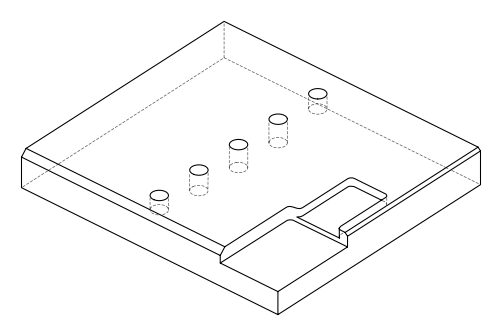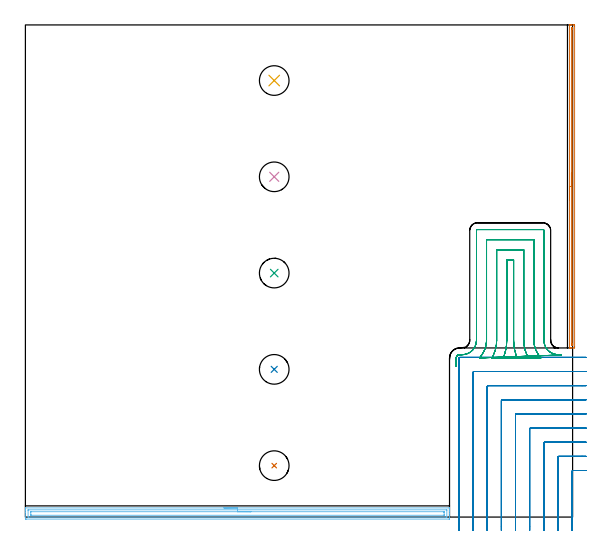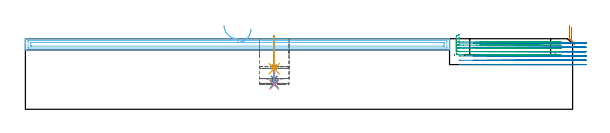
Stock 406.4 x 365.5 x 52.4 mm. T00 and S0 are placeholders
(PLAN: 9 operations, 3 tool changes, 38.7 min)
(1 INDEXABLE_INSERT_DRILL_BLIND_HOLE_FROM_SOLID | STEP1POCKET | NXT0302_015 | 0.09 min | 7874 mm3)
(2 INDEXABLE_INSERT_DRILL_BLIND_HOLE_FROM_SOLID_1 | STEP1POCKET_1 | NXT0302_015 | 0.13 min | 11292 mm3)
(3 INDEXABLE_INSERT_DRILL_BLIND_HOLE_FROM_SOLID_2 | STEP1POCKET_2 | NXT0302_015 | 0.14 min | 12619 mm3)
(4 INDEXABLE_INSERT_DRILL_BLIND_HOLE_FROM_SOLID_3 | STEP1POCKET_3 | NXT0302_015 | 0.15 min | 12886 mm3)
(5 INDEXABLE_INSERT_DRILL_BLIND_HOLE_FROM_SOLID_4 | STEP1POCKET_4 | NXT0302_015 | 0.1 min | 8368 mm3)
(6 AREA_MILL | FG_CHAMFER_SURFACE | UGT0205_001 | 7.79 min | 11021 mm3)
(7 AREA_MILL_1 | FG_CHAMFER_SURFACE_1 | UGT0205_001 | 3.99 min | 1748 mm3)
(8 MILL_CORNER_NOTCH_RECTANGULAR | CORNER_NOTCH_RECTANGULAR | UGT0201_132 | Follow Part, ap 3.5, ae 75% | 16.41 min | 220012 mm3)
(9 MILL_OPEN_POCKET | POCKET_OPEN | NXT0201_013 | Follow Part, ap 2.5, ae 75% | 9.91 min | 66449 mm3)
(TOOL NXT0302_015 | Index. Insert Drill 22mm [880-D2200L25-03] | D22 PA176 FL66 Z2)
(TOOL UGT0205_001 | Chamfer Mill 20 x 3 x 45 deg. | D20 FL50 Z2)
(TOOL UGT0201_132 | Carbide End Mill 14.0 | D14 FL30 Z4)
(TOOL NXT0201_013 | ENDMILL 10mm | D10 FL30 Z4)
(OP 1 INDEXABLE_INSERT_DRILL_BLIND_HOLE_FROM_SOLID)
G17 G21 G94 G90
T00 M6
G54
G17 G0 G90 X184.8 Y38.2 S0 M3
G43 Z62.4 H1
G94 G81 G98 Z31.4 F250. R54.4
G80
M5
M2
(OP 2 INDEXABLE_INSERT_DRILL_BLIND_HOLE_FROM_SOLID_1)
G17 G21 G94 G90
T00 M6
G54
G17 G0 G90 X184.8 Y109.7 S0 M3
G43 Z62.4 H1
G94 G81 G98 Z22.4 F250. R54.4
G80
M5
M2
(OP 3 INDEXABLE_INSERT_DRILL_BLIND_HOLE_FROM_SOLID_2)
G17 G21 G94 G90
T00 M6
G54
G17 G0 G90 X184.8 Y181.2 S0 M3
G43 Z62.4 H1
G94 G81 G98 Z18.9 F250. R54.4
G80
M5
M2
(OP 4 INDEXABLE_INSERT_DRILL_BLIND_HOLE_FROM_SOLID_3)
G17 G21 G94 G90
T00 M6
G54
G17 G0 G90 X184.8 Y252.7 S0 M3
G43 Z62.4 H1
G94 G81 G98 Z18.2 F250. R54.4
G80
M5
M2
(OP 5 INDEXABLE_INSERT_DRILL_BLIND_HOLE_FROM_SOLID_4)
G17 G21 G94 G90
T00 M6
G54
G17 G0 G90 X184.8 Y324.2 S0 M3
G43 Z62.4 H1
G94 G81 G98 Z30.1 F250. R54.4
G80
M5
M2
(OP 6 AREA_MILL)
G17 G21 G94 G90
T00 M6
G54
G17 G0 G90 X147.5 Y6.8 S1061 M3
G43 Z62.4 H0
G94 G1 X147.538 Z61.528 F250.
X147.652 Z60.663
X147.841 Z59.812
X148.103 Z58.98
X148.437 Z58.174
X148.84 Z57.4
X149.308 Z56.664
X149.84 Z55.972
X150.429 Z55.329
X151.072 Z54.739
X151.764 Z54.208
X152.5 Z53.74
X153.274 Z53.337
X154.08 Z53.003
X154.912 Z52.741
X155.764 Z52.552
X156.628 Z52.438
X157.5 Z52.4
X314.822
X314.99 Y6.797 Z52.388
X314.993 Y6.746 Z52.338
X315. Y6.332 Z51.932
Y6.035 Z51.634
Y5.323 Z50.918
Y4.076 Z49.673
Y2.652 Z48.248
Y-0.914 Z44.683
X314.998 Y-1.184 Z44.413
X314.99 Y-1.492 Z44.106
X314.682 Y-1.499 Z44.099
X0.625 Y-1.5 Z44.1
X0.316 Y-1.497 Z44.102
X0.01 Y-1.492 Z44.106
X0. Y-1.182 Z44.415
Y3.541 Z49.136
Y4.968 Z50.564
Y5.323 Z50.918
Y6.035 Z51.634
Y6.332 Z51.932
X0.007 Y6.746 Z52.338
X0.01 Y6.797 Z52.388
X0.178 Y6.8 Z52.4
X157.5
Y5.386 Z50.986
X312.65 Y5.385 Z50.985
X312.775 Y5.382 Z50.982
X312.99 Y5.375 Z50.975
X312.993 Y5.323 Z50.923
X312.999 Y4.912 Z50.512
X313. Y0.457 Z46.057
X312.993 Y-0.023 Z45.577
X312.991 Y-0.068 Z45.532
X312.838 Y-0.079 Z45.521
X312.713 Y-0.085 Z45.515
X312.65 Y-0.086 Z45.514
X312.587
X2.35 Y-0.085 Z45.515
X2.225 Y-0.082 Z45.518
X2.01 Y-0.075 Z45.525
X2.007 Y-0.023 Z45.577
X2.001 Y0.388 Z45.988
Y4.843 Z50.443
X2.007 Y5.323 Z50.923
X2.01 Y5.368 Z50.968
X2.163 Y5.379 Z50.979
X2.288 Y5.384 Z50.984
X2.35 Y5.386 Z50.986
X2.413
X157.5
Y3.971 Z49.571
X310.368
X310.799 Y3.969 Z49.569
X310.943 Y3.967 Z49.567
X310.986 Y3.965 Z49.565
X310.991 Y3.874 Z49.474
X310.996 Y3.741 Z49.341
X310.999 Y3.541 Z49.141
X311. Y3.341 Z48.941
X310.999 Y1.56 Z47.16
X310.993 Y1.359 Z46.959
X310.99 Y1.336 Z46.936
X310.985 Y1.334 Z46.934
X310.961 Y1.331 Z46.931
X310.907 Y1.329 Z46.929
X4.632
X4.201 Y1.331 Z46.931
X4.057 Y1.333 Z46.933
X4.014 Y1.335 Z46.935
X4.009 Y1.426 Z47.026
X4.004 Y1.559 Z47.159
X4.001 Y1.759 Z47.359
X4. Y1.959 Z47.559
X4.001 Y3.74 Z49.34
X4.007 Y3.941 Z49.541
X4.01 Y3.964 Z49.564
X4.015 Y3.966 Z49.566
X4.039 Y3.969 Z49.569
X4.093 Y3.971 Z49.571
X157.5
X158.372 Z49.61
X159.236 Z49.723
X160.088 Z49.912
X160.92 Z50.175
X161.726 Z50.508
X162.5 Z50.911
X163.236 Z51.38
X163.928 Z51.911
X164.571 Z52.5
X165.16 Z53.144
X165.692 Z53.836
X166.16 Z54.571
X166.563 Z55.345
X166.897 Z56.151
X167.159 Z56.983
X167.348 Z57.835
X167.462 Z58.7
X167.5 Z59.571
G0 Z62.4
M5
M2
(OP 7 AREA_MILL_1)
G17 G21 G94 G90
T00 M6
G54
G17 G0 G90 X404.1 Y235.55 S1061 M3
G43 Z62.4 H0
G94 G1 Y235.588 Z61.528 F250.
Y235.702 Z60.663
Y235.891 Z59.812
Y236.153 Z58.98
Y236.487 Z58.174
Y236.89 Z57.4
Y237.358 Z56.664
Y237.89 Z55.972
Y238.479 Z55.329
Y239.122 Z54.739
Y239.814 Z54.208
Y240.55 Z53.74
Y241.324 Z53.337
Y242.13 Z53.003
Y242.962 Z52.741
Y243.813 Z52.552
Y244.678 Z52.438
Y245.55 Z52.4
Y365.322
X404.103 Y365.49 Z52.388
X404.146 Y365.493 Z52.345
X404.55 Y365.5 Z51.95
X404.848 Z51.652
X405.555 Z50.94
X406.799 Z49.698
X407.334 Y365.497 Z49.16
X407.891 Y365.492 Z48.605
X407.893 Y365.437 Z48.603
X407.899 Y364.875 Z48.601
X407.9 Y364.307 Z48.6
Y126.55
X407.899 Y126.225 Z48.601
X407.893 Y125.663 Z48.603
X407.891 Y125.608 Z48.605
X407.334 Y125.6 Z49.16
X405.909 Z50.588
X405.555 Z50.94
X404.848 Z51.652
X404.55 Z51.95
X404.146 Y125.607 Z52.345
X404.103 Y125.61 Z52.388
X404.1 Y125.778 Z52.4
Y245.55
X405.514 Z50.986
Y362.235
X405.517 Y363.088 Z50.983
X405.519 Y363.124 Z50.981
X405.555 Y363.49 Z50.945
X406.04 Y363.495 Z50.46
X406.445 Y363.49 Z50.055
X406.481 Y363.088 Z50.019
X406.483 Y363.049 Z50.017
X406.486 Y362.194 Z50.014
Y128.865
X406.483 Y128.012 Z50.017
X406.481 Y127.976 Z50.019
X406.445 Y127.61 Z50.055
X405.96 Y127.605 Z50.54
X405.555 Y127.61 Z50.945
X405.519 Y128.012 Z50.981
X405.517 Y128.051 Z50.983
X405.514 Y128.906 Z50.986
Y245.55
Y246.422 Z51.024
Y247.286 Z51.138
Y248.138 Z51.326
Y248.97 Z51.589
Y249.776 Z51.923
Y250.55 Z52.325
Y251.286 Z52.794
Y251.978 Z53.325
Y252.621 Z53.915
Y253.21 Z54.558
Y253.741 Z55.25
Y254.21 Z55.986
Y254.613 Z56.76
Y254.947 Z57.566
Y255.209 Z58.398
Y255.398 Z59.249
Y255.512 Z60.114
Y255.55 Z60.986
G0 Z62.4
M5
M2
(OP 8 MILL_CORNER_NOTCH_RECTANGULAR)
G17 G21 G94 G90
T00 M6
G54
G17 G0 G90 X416.4 Y34.6 S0 M3
G43 Z62.4 H0
Z49.2
G94 G1 X413.4 F250.
X406.694 F500.
G3 X406. Y33.906 R0.7
G1 Y-7.
Y-10. F250.
G0 Z62.4
X416.4 Y45.1
Z49.2
G1 X413.4
X396.194 F500.
G3 X395.5 Y44.406 R0.7
G1 Y-7.
Y-10. F250.
G0 Z62.4
X416.4 Y55.6
Z49.2
G1 X413.4
X385.694 F500.
G3 X385. Y54.906 R0.7
G1 Y-7.
Y-10. F250.
G0 Z62.4
X416.4 Y66.1
Z49.2
G1 X413.4
X375.195 F500.
G3 X374.5 Y65.405 R0.7
G1 Y-7.
Y-10. F250.
G0 Z62.4
X416.4 Y76.6
Z49.2
G1 X413.4
X364.695 F500.
G3 X364. Y75.905 R0.7
G1 Y-7.
Y-10. F250.
G0 Z62.4
X416.4 Y87.1
Z49.2
G1 X413.4
X354.195 F500.
G3 X353.5 Y86.405 R0.7
G1 Y-7.
Y-10. F250.
G0 Z62.4
X416.4 Y97.6
Z49.2
G1 X413.4
X343.696 F500.
G3 X343. Y96.904 R0.7
G1 Y-7.
Y-10. F250.
G0 Z62.4
X416.4 Y108.1
Z49.2
G1 X413.4
X333.196 F500.
G3 X332.5 Y107.404 R0.7
G1 Y-7.
Y-10. F250.
G0 Z62.4
X416.4 Y118.6
Z49.2
G1 X413.4
X322.696 F500.
G3 X322. Y117.904 R0.7
G1 Y-7.
Y-10. F250.
G0 Z62.4
X416.4 Y34.6
Z46.
G1 X413.4
X406.694 F500.
G3 X406. Y33.906 R0.7
G1 Y-7.
Y-10. F250.
G0 Z62.4
X416.4 Y45.1
Z46.
G1 X413.4
X396.194 F500.
G3 X395.5 Y44.406 R0.7
G1 Y-7.
Y-10. F250.
G0 Z62.4
X416.4 Y55.6
Z46.
G1 X413.4
X385.694 F500.
G3 X385. Y54.906 R0.7
G1 Y-7.
Y-10. F250.
G0 Z62.4
X416.4 Y66.1
Z46.
G1 X413.4
X375.195 F500.
G3 X374.5 Y65.405 R0.7
G1 Y-7.
Y-10. F250.
G0 Z62.4
X416.4 Y76.6
Z46.
G1 X413.4
X364.695 F500.
G3 X364. Y75.905 R0.7
G1 Y-7.
Y-10. F250.
G0 Z62.4
X416.4 Y87.1
Z46.
G1 X413.4
X354.195 F500.
G3 X353.5 Y86.405 R0.7
G1 Y-7.
Y-10. F250.
G0 Z62.4
X416.4 Y97.6
Z46.
G1 X413.4
X343.696 F500.
G3 X343. Y96.904 R0.7
G1 Y-7.
Y-10. F250.
G0 Z62.4
X416.4 Y108.1
Z46.
G1 X413.4
X333.196 F500.
G3 X332.5 Y107.404 R0.7
G1 Y-7.
Y-10. F250.
G0 Z62.4
X416.4 Y118.6
Z46.
G1 X413.4
X322.696 F500.
G3 X322. Y117.904 R0.7
G1 Y-7.
Y-10. F250.
G0 Z62.4
X416.4 Y34.6
Z42.8
G1 X413.4
X406.694 F500.
G3 X406. Y33.906 R0.7
G1 Y-7.
Y-10. F250.
G0 Z62.4
X416.4 Y45.1
Z42.8
G1 X413.4
X396.194 F500.
G3 X395.5 Y44.406 R0.7
G1 Y-7.
Y-10. F250.
G0 Z62.4
X416.4 Y55.6
Z42.8
G1 X413.4
X385.694 F500.
G3 X385. Y54.906 R0.7
G1 Y-7.
Y-10. F250.
G0 Z62.4
X416.4 Y66.1
Z42.8
G1 X413.4
X375.195 F500.
G3 X374.5 Y65.405 R0.7
G1 Y-7.
Y-10. F250.
G0 Z62.4
X416.4 Y76.6
Z42.8
G1 X413.4
X364.695 F500.
G3 X364. Y75.905 R0.7
G1 Y-7.
Y-10. F250.
G0 Z62.4
X416.4 Y87.1
Z42.8
G1 X413.4
X354.195 F500.
G3 X353.5 Y86.405 R0.7
G1 Y-7.
Y-10. F250.
G0 Z62.4
X416.4 Y97.6
Z42.8
G1 X413.4
X343.696 F500.
G3 X343. Y96.904 R0.7
G1 Y-7.
Y-10. F250.
G0 Z62.4
X416.4 Y108.1
Z42.8
G1 X413.4
X333.196 F500.
G3 X332.5 Y107.404 R0.7
G1 Y-7.
Y-10. F250.
G0 Z62.4
X416.4 Y118.6
Z42.8
G1 X413.4
X322.696 F500.
G3 X322. Y117.904 R0.7
G1 Y-7.
Y-10. F250.
G0 Z62.4
X416.4 Y34.6
Z39.6
G1 X413.4
X406.694 F500.
G3 X406. Y33.906 R0.7
G1 Y-7.
Y-10. F250.
G0 Z62.4
X416.4 Y45.1
Z39.6
G1 X413.4
X396.194 F500.
G3 X395.5 Y44.406 R0.7
G1 Y-7.
Y-10. F250.
G0 Z62.4
X416.4 Y55.6
Z39.6
G1 X413.4
X385.694 F500.
G3 X385. Y54.906 R0.7
G1 Y-7.
Y-10. F250.
G0 Z62.4
X416.4 Y66.1
Z39.6
G1 X413.4
X375.195 F500.
G3 X374.5 Y65.405 R0.7
G1 Y-7.
Y-10. F250.
G0 Z62.4
X416.4 Y76.6
Z39.6
G1 X413.4
X364.695 F500.
G3 X364. Y75.905 R0.7
G1 Y-7.
Y-10. F250.
G0 Z62.4
X416.4 Y87.1
Z39.6
G1 X413.4
X354.195 F500.
G3 X353.5 Y86.405 R0.7
G1 Y-7.
Y-10. F250.
G0 Z62.4
X416.4 Y97.6
Z39.6
G1 X413.4
X343.696 F500.
G3 X343. Y96.904 R0.7
G1 Y-7.
Y-10. F250.
G0 Z62.4
X416.4 Y108.1
Z39.6
G1 X413.4
X333.196 F500.
G3 X332.5 Y107.404 R0.7
G1 Y-7.
Y-10. F250.
G0 Z62.4
X416.4 Y118.6
Z39.6
G1 X413.4
X322.696 F500.
G3 X322. Y117.904 R0.7
G1 Y-7.
Y-10. F250.
G0 Z62.4
X416.4 Y34.6
Z36.4
G1 X413.4
X406.694 F500.
G3 X406. Y33.906 R0.7
G1 Y-7.
Y-10. F250.
G0 Z62.4
X416.4 Y45.1
Z36.4
G1 X413.4
X396.194 F500.
G3 X395.5 Y44.406 R0.7
G1 Y-7.
Y-10. F250.
G0 Z62.4
X416.4 Y55.6
Z36.4
G1 X413.4
X385.694 F500.
G3 X385. Y54.906 R0.7
G1 Y-7.
Y-10. F250.
G0 Z62.4
X416.4 Y66.1
Z36.4
G1 X413.4
X375.195 F500.
G3 X374.5 Y65.405 R0.7
G1 Y-7.
Y-10. F250.
G0 Z62.4
X416.4 Y76.6
Z36.4
G1 X413.4
X364.695 F500.
G3 X364. Y75.905 R0.7
G1 Y-7.
Y-10. F250.
G0 Z62.4
X416.4 Y87.1
Z36.4
G1 X413.4
X354.195 F500.
G3 X353.5 Y86.405 R0.7
G1 Y-7.
Y-10. F250.
G0 Z62.4
X416.4 Y97.6
Z36.4
G1 X413.4
X343.696 F500.
G3 X343. Y96.904 R0.7
G1 Y-7.
Y-10. F250.
G0 Z62.4
X416.4 Y108.1
Z36.4
G1 X413.4
X333.196 F500.
G3 X332.5 Y107.404 R0.7
G1 Y-7.
Y-10. F250.
G0 Z62.4
X416.4 Y118.6
Z36.4
G1 X413.4
X322.696 F500.
G3 X322. Y117.904 R0.7
G1 Y-7.
Y-10. F250.
G0 Z62.4
X416.4 Y34.6
Z33.2
G1 X413.4
X406.694 F500.
G3 X406. Y33.906 R0.7
G1 Y-7.
Y-10. F250.
G0 Z62.4
X416.4 Y45.1
Z33.2
G1 X413.4
X396.194 F500.
G3 X395.5 Y44.406 R0.7
G1 Y-7.
Y-10. F250.
G0 Z62.4
X416.4 Y55.6
Z33.2
G1 X413.4
X385.694 F500.
G3 X385. Y54.906 R0.7
G1 Y-7.
Y-10. F250.
G0 Z62.4
X416.4 Y66.1
Z33.2
G1 X413.4
X375.195 F500.
G3 X374.5 Y65.405 R0.7
G1 Y-7.
Y-10. F250.
G0 Z62.4
X416.4 Y76.6
Z33.2
G1 X413.4
X364.695 F500.
G3 X364. Y75.905 R0.7
G1 Y-7.
Y-10. F250.
G0 Z62.4
X416.4 Y87.1
Z33.2
G1 X413.4
X354.195 F500.
G3 X353.5 Y86.405 R0.7
G1 Y-7.
Y-10. F250.
G0 Z62.4
X416.4 Y97.6
Z33.2
G1 X413.4
X343.696 F500.
G3 X343. Y96.904 R0.7
G1 Y-7.
Y-10. F250.
G0 Z62.4
X416.4 Y108.1
Z33.2
G1 X413.4
X333.196 F500.
G3 X332.5 Y107.404 R0.7
G1 Y-7.
Y-10. F250.
G0 Z62.4
X416.4 Y118.6
Z33.2
G1 X413.4
X322.696 F500.
G3 X322. Y117.904 R0.7
G1 Y-7.
Y-10. F250.
G0 Z62.4
M5
M2
(OP 9 MILL_OPEN_POCKET)
G17 G21 G94 G90
T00 M6
G54
G17 G0 G90 X365.304 Y117.758 S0 M3
G43 Z62.4 H0
Z50.02
G94 G1 X364.343 Y120.6 F250.
G2 X362.6 Y131.2 R33.1 F500.
G1 Y191.
X357.5
Y131.2
G2 X355.757 Y120.6 R33.1
G1 X354.796 Y117.758 F250.
X373.64 Y117.869 F500.
X372.398 Y120.6 F250.
G2 X370.1 Y131.2 R25.6 F500.
G1 Y198.5
X350.
Y131.2
G2 X347.702 Y120.6 R25.6
G1 X346.46 Y117.869 F250.
X382.786 Y118.168 F500.
X381.029 Y120.6 F250.
G2 X377.6 Y131.2 R18.1 F500.
G1 Y206.
X342.5
Y131.2
G2 X339.071 Y120.6 R18.1
G1 X337.314 Y118.168 F250.
X397.895 Y120.404 F500.
X394.903 Y120.63 F250.
G2 X385.1 Y131.2 R10.6 F500.
G1 Y212.9
G3 X384.5 Y213.5 R0.6
G1 X335.6
G3 X335. Y212.9 R0.6
G1 Y131.2
G2 X325.197 Y120.63 R10.6
G1 X322.205 Y120.404 F250.
G0 X365.304 Y117.758 Z47.64
G1 X364.343 Y120.6
G2 X362.6 Y131.2 R33.1 F500.
G1 Y191.
X357.5
Y131.2
G2 X355.757 Y120.6 R33.1
G1 X354.796 Y117.758 F250.
X373.64 Y117.869 F500.
X372.398 Y120.6 F250.
G2 X370.1 Y131.2 R25.6 F500.
G1 Y198.5
X350.
Y131.2
G2 X347.702 Y120.6 R25.6
G1 X346.46 Y117.869 F250.
X382.786 Y118.168 F500.
X381.029 Y120.6 F250.
G2 X377.6 Y131.2 R18.1 F500.
G1 Y206.
X342.5
Y131.2
G2 X339.071 Y120.6 R18.1
G1 X337.314 Y118.168 F250.
X397.895 Y120.404 F500.
X394.903 Y120.63 F250.
G2 X385.1 Y131.2 R10.6 F500.
G1 Y212.9
G3 X384.5 Y213.5 R0.6
G1 X335.6
G3 X335. Y212.9 R0.6
G1 Y131.2
G2 X325.197 Y120.63 R10.6
G1 X322.205 Y120.404 F250.
G0 X365.304 Y117.758 Z45.26
G1 X364.343 Y120.6
G2 X362.6 Y131.2 R33.1 F500.
G1 Y191.
X357.5
Y131.2
G2 X355.757 Y120.6 R33.1
G1 X354.796 Y117.758 F250.
X373.64 Y117.869 F500.
X372.398 Y120.6 F250.
G2 X370.1 Y131.2 R25.6 F500.
G1 Y198.5
X350.
Y131.2
G2 X347.702 Y120.6 R25.6
G1 X346.46 Y117.869 F250.
X382.786 Y118.168 F500.
X381.029 Y120.6 F250.
G2 X377.6 Y131.2 R18.1 F500.
G1 Y206.
X342.5
Y131.2
G2 X339.071 Y120.6 R18.1
G1 X337.314 Y118.168 F250.
X397.895 Y120.404 F500.
X394.903 Y120.63 F250.
G2 X385.1 Y131.2 R10.6 F500.
G1 Y212.9
G3 X384.5 Y213.5 R0.6
G1 X335.6
G3 X335. Y212.9 R0.6
G1 Y131.2
G2 X325.197 Y120.63 R10.6
G1 X322.205 Y120.404 F250.
G0 X365.304 Y117.758 Z42.88
G1 X364.343 Y120.6
G2 X362.6 Y131.2 R33.1 F500.
G1 Y191.
X357.5
Y131.2
G2 X355.757 Y120.6 R33.1
G1 X354.796 Y117.758 F250.
X373.64 Y117.869 F500.
X372.398 Y120.6 F250.
G2 X370.1 Y131.2 R25.6 F500.
G1 Y198.5
X350.
Y131.2
G2 X347.702 Y120.6 R25.6
G1 X346.46 Y117.869 F250.
X382.786 Y118.168 F500.
X381.029 Y120.6 F250.
G2 X377.6 Y131.2 R18.1 F500.
G1 Y206.
X342.5
Y131.2
G2 X339.071 Y120.6 R18.1
G1 X337.314 Y118.168 F250.
X397.895 Y120.404 F500.
X394.903 Y120.63 F250.
G2 X385.1 Y131.2 R10.6 F500.
G1 Y212.9
G3 X384.5 Y213.5 R0.6
G1 X335.6
G3 X335. Y212.9 R0.6
G1 Y131.2
G2 X325.197 Y120.63 R10.6
G1 X322.205 Y120.404 F250.
G0 X365.304 Y117.758 Z40.5
G1 X364.343 Y120.6
G2 X362.6 Y131.2 R33.1 F500.
G1 Y191.
X357.5
Y131.2
G2 X355.757 Y120.6 R33.1
G1 X354.796 Y117.758 F250.
X373.64 Y117.869 F500.
X372.398 Y120.6 F250.
G2 X370.1 Y131.2 R25.6 F500.
G1 Y198.5
X350.
Y131.2
G2 X347.702 Y120.6 R25.6
G1 X346.46 Y117.869 F250.
X382.786 Y118.168 F500.
X381.029 Y120.6 F250.
G2 X377.6 Y131.2 R18.1 F500.
G1 Y206.
X342.5
Y131.2
G2 X339.071 Y120.6 R18.1
G1 X337.314 Y118.168 F250.
X397.895 Y120.404 F500.
X394.903 Y120.63 F250.
G2 X385.1 Y131.2 R10.6 F500.
G1 Y212.9
G3 X384.5 Y213.5 R0.6
G1 X335.6
G3 X335. Y212.9 R0.6
G1 Y131.2
G2 X325.197 Y120.63 R10.6
G1 X322.205 Y120.404 F250.
G0 Z62.4
X322.251 Y120.596
Z55.4
G1 X322.313 Y120.598 Z55.383
X322.094 Y120.591 Z55.324
X321.568 Y120.462 Z55.179
X321.083 Y120.218 Z55.034
X320.665 Y119.873 Z54.889
X320.335 Y119.443 Z54.743
X320.11 Y118.95 Z54.598
X320. Y118.419 Z54.453
Y118.2 Z54.394
Y111.883 Z52.702
Y118.2 Z51.009
Y118.419 Z50.95
X320.11 Y118.95 Z50.805
X320.335 Y119.443 Z50.66
X320.665 Y119.873 Z50.514
X321.083 Y120.218 Z50.369
X321.568 Y120.462 Z50.224
X322.094 Y120.591 Z50.079
X322.313 Y120.598 Z50.02
G3 X320.002 Y118.285 R2.4
G0 X322.251 Y120.596 Z53.02
G1 X322.313 Y120.598 Z53.003
X322.094 Y120.591 Z52.944
X321.568 Y120.462 Z52.799
X321.083 Y120.218 Z52.654
X320.665 Y119.873 Z52.509
X320.335 Y119.443 Z52.363
X320.11 Y118.95 Z52.218
X320. Y118.419 Z52.073
Y118.2 Z52.014
Y111.883 Z50.322
Y118.2 Z48.629
Y118.419 Z48.57
X320.11 Y118.95 Z48.425
X320.335 Y119.443 Z48.28
X320.665 Y119.873 Z48.134
X321.083 Y120.218 Z47.989
X321.568 Y120.462 Z47.844
X322.094 Y120.591 Z47.699
X322.313 Y120.598 Z47.64
G3 X320.002 Y118.285 R2.4
G0 X322.251 Y120.596 Z50.64
G1 X322.313 Y120.598 Z50.623
X322.094 Y120.591 Z50.564
X321.568 Y120.462 Z50.419
X321.083 Y120.218 Z50.274
X320.665 Y119.873 Z50.129
X320.335 Y119.443 Z49.983
X320.11 Y118.95 Z49.838
X320. Y118.419 Z49.693
Y118.2 Z49.634
Y111.883 Z47.942
Y118.2 Z46.249
Y118.419 Z46.19
X320.11 Y118.95 Z46.045
X320.335 Y119.443 Z45.9
X320.665 Y119.873 Z45.754
X321.083 Y120.218 Z45.609
X321.568 Y120.462 Z45.464
X322.094 Y120.591 Z45.319
X322.313 Y120.598 Z45.26
G3 X320.002 Y118.285 R2.4
G0 X322.251 Y120.596 Z48.26
G1 X322.313 Y120.598 Z48.243
X322.094 Y120.591 Z48.184
X321.568 Y120.462 Z48.039
X321.083 Y120.218 Z47.894
X320.665 Y119.873 Z47.749
X320.335 Y119.443 Z47.603
X320.11 Y118.95 Z47.458
X320. Y118.419 Z47.313
Y118.2 Z47.254
Y111.883 Z45.562
Y118.2 Z43.869
Y118.419 Z43.81
X320.11 Y118.95 Z43.665
X320.335 Y119.443 Z43.52
X320.665 Y119.873 Z43.374
X321.083 Y120.218 Z43.229
X321.568 Y120.462 Z43.084
X322.094 Y120.591 Z42.939
X322.313 Y120.598 Z42.88
G3 X320.002 Y118.285 R2.4
G0 X322.252 Y120.596 Z45.88
G1 X322.315 Y120.598 Z45.863
X322.096 Y120.591 Z45.804
X321.569 Y120.462 Z45.659
X321.084 Y120.219 Z45.514
X320.666 Y119.874 Z45.368
X320.336 Y119.443 Z45.223
X320.11 Y118.95 Z45.078
X320. Y118.419 Z44.933
Y118.2 Z44.874
Y111.885 Z43.182
Y118.2 Z41.489
Y118.419 Z41.431
X320.11 Y118.95 Z41.285
X320.336 Y119.443 Z41.14
X320.666 Y119.874 Z40.995
X321.084 Y120.219 Z40.849
X321.569 Y120.462 Z40.704
X322.096 Y120.591 Z40.559
X322.315 Y120.598 Z40.5
G3 X320.002 Y118.285 R2.4
G0 Z62.4
M5
M2
